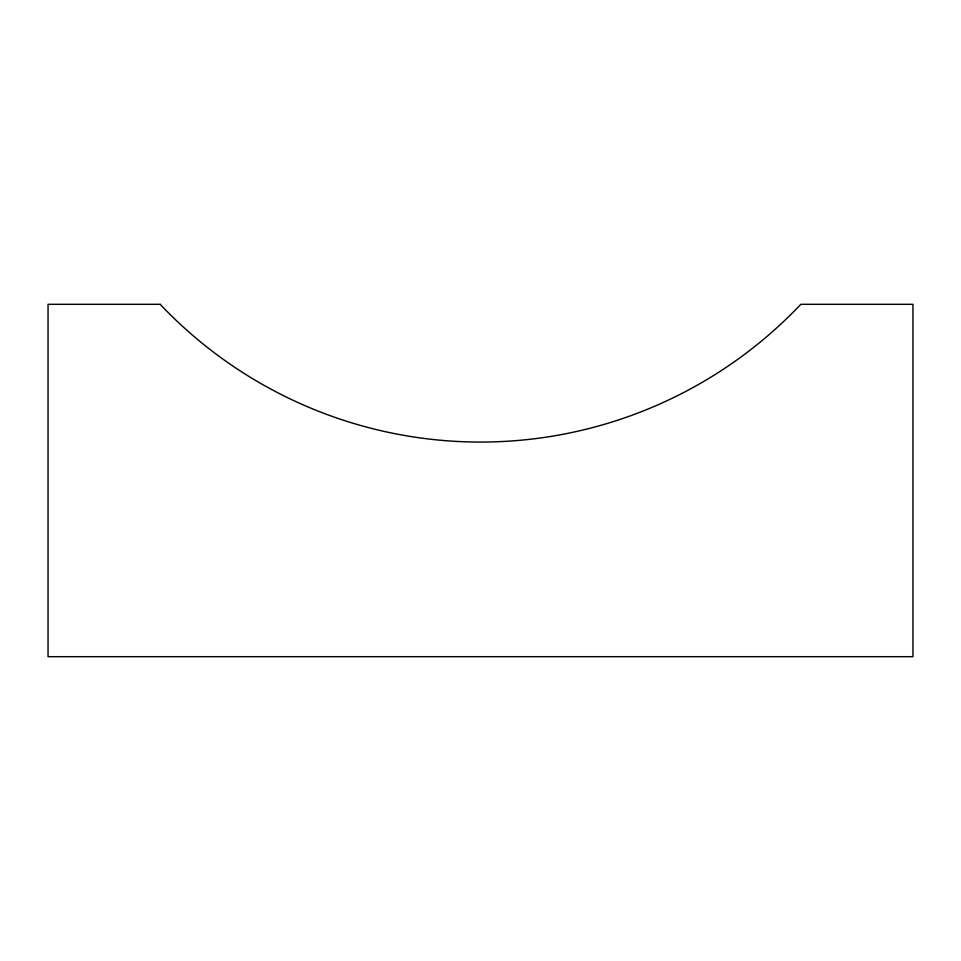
<?xml version="1.0" encoding="UTF-8"?>
<svg xmlns="http://www.w3.org/2000/svg" width="961" height="961" viewBox="0 0 961 961"><rect width="100%" height="100%" fill="white"/><g stroke="black" fill="none" stroke-linecap="round" stroke-linejoin="round"><path stroke-width="1.44" d="M160.163 304.313L48.05 304.313L48.05 656.687L912.95 656.687L912.95 304.313L800.837 304.313A441.351 441.351 0 0 1 160.163 304.313"/></g></svg>
